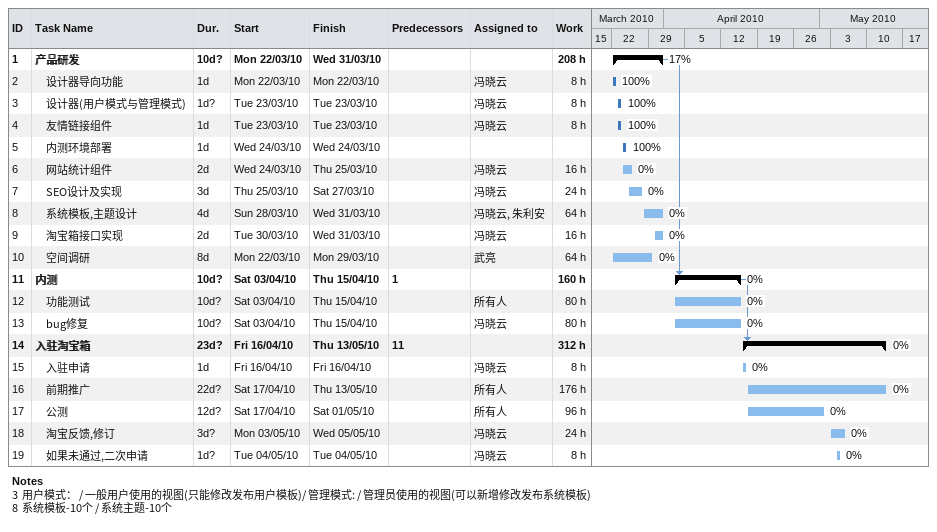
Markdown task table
| ID | Level | Task | Duration | Start | Finish | Predecessors | Resources | % complete | Work (h) |
|---|---|---|---|---|---|---|---|---|---|
| 1 | 1 | **产品研发** | 10d? | 2010-03-22 | 2010-03-31 |  |  | 17 | 208 |
| 2 | 2 | 设计器导向功能 | 1d | 2010-03-22 | 2010-03-22 |  | 冯晓云 | 100 | 8 |
| 3 | 2 | 设计器(用户模式与管理模式) | 1d? | 2010-03-23 | 2010-03-23 |  | 冯晓云 | 100 | 8 |
| 4 | 2 | 友情链接组件 | 1d | 2010-03-23 | 2010-03-23 |  | 冯晓云 | 100 | 8 |
| 5 | 2 | 内测环境部署 | 1d | 2010-03-24 | 2010-03-24 |  |  | 100 |  |
| 6 | 2 | 网站统计组件 | 2d | 2010-03-24 | 2010-03-25 |  | 冯晓云 | 0 | 16 |
| 7 | 2 | SEO设计及实现 | 3d | 2010-03-25 | 2010-03-27 |  | 冯晓云 | 0 | 24 |
| 8 | 2 | 系统模板,主题设计 | 4d | 2010-03-28 | 2010-03-31 |  | 冯晓云, 朱利安 | 0 | 64 |
| 9 | 2 | 淘宝箱接口实现 | 2d | 2010-03-30 | 2010-03-31 |  | 冯晓云 | 0 | 16 |
| 10 | 2 | 空间调研 | 8d | 2010-03-22 | 2010-03-29 |  | 武亮 | 0 | 64 |
| 11 | 1 | **内测** | 10d? | 2010-04-03 | 2010-04-15 | 1 |  | 0 | 160 |
| 12 | 2 | 功能测试 | 10d? | 2010-04-03 | 2010-04-15 |  | 所有人 | 0 | 80 |
| 13 | 2 | bug修复 | 10d? | 2010-04-03 | 2010-04-15 |  | 冯晓云 | 0 | 80 |
| 14 | 1 | **入驻淘宝箱** | 23d? | 2010-04-16 | 2010-05-13 | 11 |  | 0 | 312 |
| 15 | 2 | 入驻申请 | 1d | 2010-04-16 | 2010-04-16 |  | 冯晓云 | 0 | 8 |
| 16 | 2 | 前期推广 | 22d? | 2010-04-17 | 2010-05-13 |  | 所有人 | 0 | 176 |
| 17 | 2 | 公测 | 12d? | 2010-04-17 | 2010-05-01 |  | 所有人 | 0 | 96 |
| 18 | 2 | 淘宝反馈,修订 | 3d? | 2010-05-03 | 2010-05-05 |  | 冯晓云 | 0 | 24 |
| 19 | 2 | 如果未通过,二次申请 | 1d? | 2010-05-04 | 2010-05-04 |  | 冯晓云 | 0 | 8 |

Notes
- 3: 用户模式： / 一般用户使用的视图(只能修改发布用户模板)/ 管理模式: / 管理员使用的视图(可以新增修改发布系统模板)
- 8: 系统模板-10个 / 系统主题-10个
